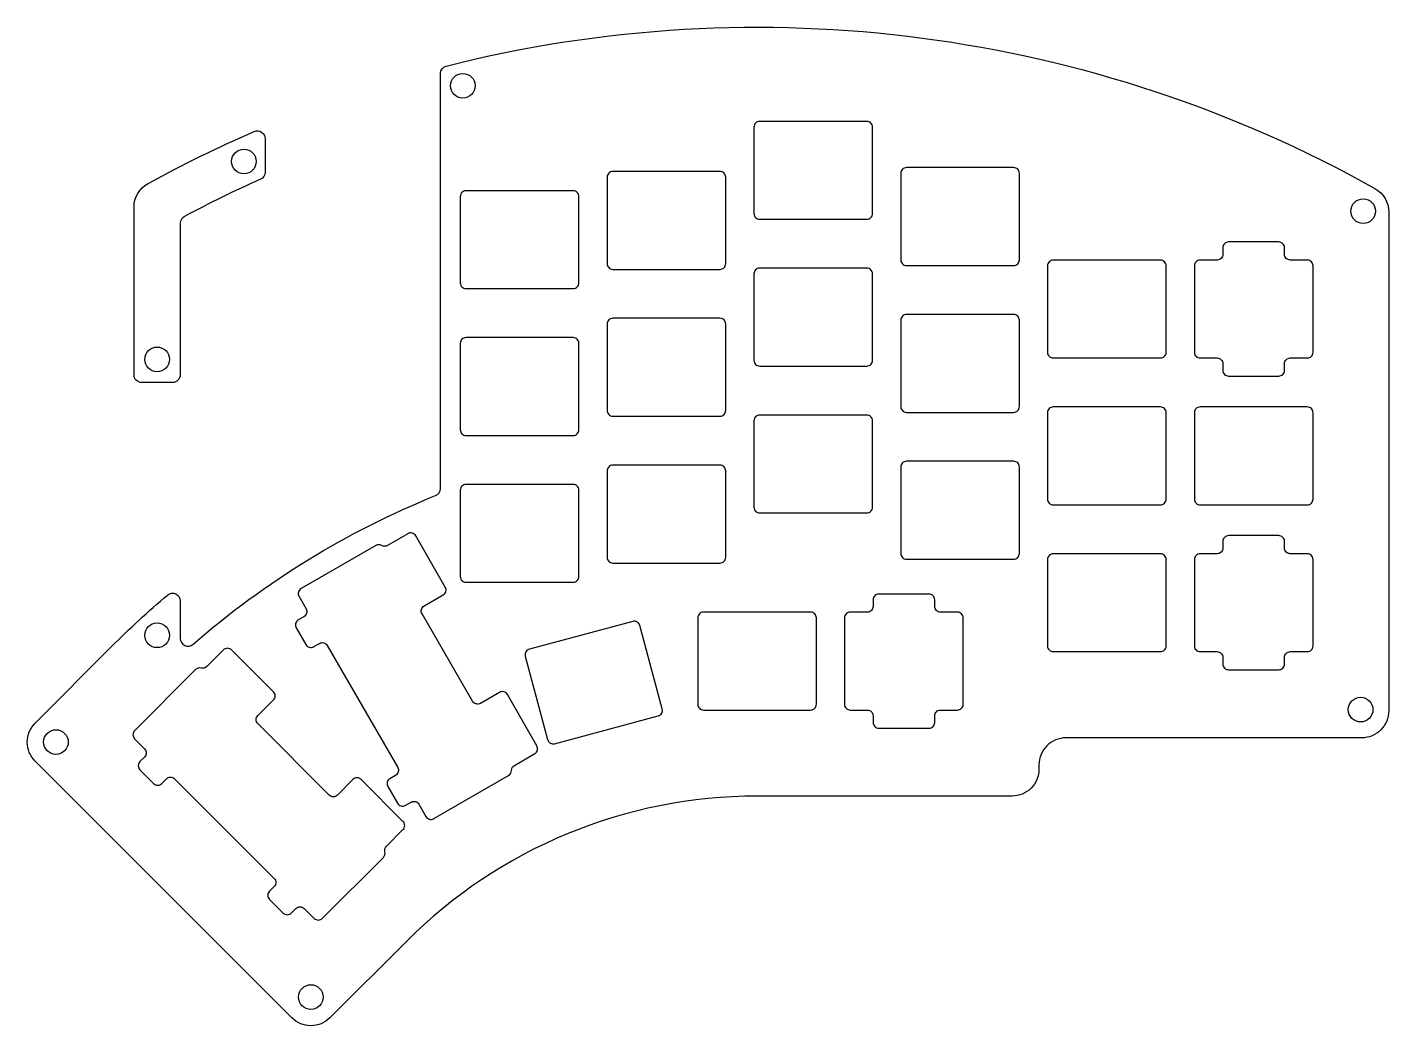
# Model space of a CAD drawing. Header units: millimetres. Extents: x -140 to 37, y -55 to 75.
import ezdxf

# ---------------------------------------------------------------- set-up
doc = ezdxf.new("R2010")
doc.units = ezdxf.units.MM
doc.layers.get('0').update_dxf_attribs({"linetype": 'CONTINUOUS'})

msp = doc.modelspace()

# ---------------------------------------------------------------- linework, layer by layer
for points in [[(-86.48, 68.66, -0.343214), (-85.72, 69.63, -0.191992), (34.78, 53.75, -0.271488), (36.57, 50.69), (36.57, -14.03, -0.414214), (33.07, -17.53), (-5.31, -17.53, 0.414214), (-8.81, -21.03), (-8.81, -21.59, -0.414214), (-12.31, -25.09), (-45.39, -25.09, 0.198912), (-90.89, -43.94), (-100.81, -53.86, -0.414214), (-105.75, -53.86), (-139.06, -20.55, -0.414214), (-139.06, -15.61), (-129.14, -5.69, -0.020862), (-121.87, 1, -0.638417), (-120.23, 0.24), (-120.23, -4.63, 0.643495), (-118.57, -5.39, -0.083373), (-87.1, 13.9, 0.305823), (-86.48, 14.83)], [(-45.8, 61.7), (-45.8, 50.5, 0.414214), (-45.05, 49.75), (-31.15, 49.75, 0.414214), (-30.4, 50.5), (-30.4, 61.7, 0.414214), (-31.15, 62.45), (-45.05, 62.45, 0.414214)], [(-109.22, 55.85, -0.29598), (-109.82, 54.94, 0.017389), (-119.69, 50.11, 0.277165), (-120.23, 49.23), (-120.23, 29.57, -0.414214), (-121.23, 28.57), (-125.23, 28.57, -0.414214), (-126.23, 29.57), (-126.23, 51.31, -0.273633), (-124.41, 54.38, -0.023403), (-110.62, 61.14, -0.539704), (-109.22, 60.22)], [(-64.85, 55.2), (-64.85, 44, 0.414214), (-64.1, 43.25), (-50.2, 43.25, 0.414214), (-49.45, 44), (-49.45, 55.2, 0.414214), (-50.2, 55.95), (-64.1, 55.95, 0.414214)], [(-26.75, 55.7), (-26.75, 44.5, 0.414214), (-26, 43.75), (-12.1, 43.75, 0.414214), (-11.35, 44.5), (-11.35, 55.7, 0.414214), (-12.1, 56.45), (-26, 56.45, 0.414214)], [(-83.9, 52.7), (-83.9, 41.5, 0.414214), (-83.15, 40.75), (-69.25, 40.75, 0.414214), (-68.5, 41.5), (-68.5, 52.7, 0.414214), (-69.25, 53.45), (-83.15, 53.45, 0.414214)], [(15.05, 45.2, -0.414214), (14.3, 44.45), (12.1, 44.45, 0.414214), (11.35, 43.7), (11.35, 32.5, 0.414214), (12.1, 31.75), (14.3, 31.75, -0.414214), (15.05, 31), (15.05, 30.15, 0.414214), (15.8, 29.4), (22.3, 29.4, 0.414214), (23.05, 30.15), (23.05, 31, -0.414214), (23.8, 31.75), (26, 31.75, 0.414214), (26.75, 32.5), (26.75, 43.7, 0.414214), (26, 44.45), (23.8, 44.45, -0.414214), (23.05, 45.2), (23.05, 46.05, 0.414214), (22.3, 46.8), (15.8, 46.8, 0.414214), (15.05, 46.05)], [(-7.7, 43.7), (-7.7, 32.5, 0.414214), (-6.95, 31.75), (6.95, 31.75, 0.414214), (7.7, 32.5), (7.7, 43.7, 0.414214), (6.95, 44.45), (-6.95, 44.45, 0.414214)], [(-45.8, 42.65), (-45.8, 31.45, 0.414214), (-45.05, 30.7), (-31.15, 30.7, 0.414214), (-30.4, 31.45), (-30.4, 42.65, 0.414214), (-31.15, 43.4), (-45.05, 43.4, 0.414214)], [(-26.75, 36.65), (-26.75, 25.45, 0.414214), (-26, 24.7), (-12.1, 24.7, 0.414214), (-11.35, 25.45), (-11.35, 36.65, 0.414214), (-12.1, 37.4), (-26, 37.4, 0.414214)], [(-64.85, 36.15), (-64.85, 24.95, 0.414214), (-64.1, 24.2), (-50.2, 24.2, 0.414214), (-49.45, 24.95), (-49.45, 36.15, 0.414214), (-50.2, 36.9), (-64.1, 36.9, 0.414214)], [(-83.9, 33.65), (-83.9, 22.45, 0.414214), (-83.15, 21.7), (-69.25, 21.7, 0.414214), (-68.5, 22.45), (-68.5, 33.65, 0.414214), (-69.25, 34.4), (-83.15, 34.4, 0.414214)], [(-7.7, 24.65), (-7.7, 13.45, 0.414214), (-6.95, 12.7), (6.95, 12.7, 0.414214), (7.7, 13.45), (7.7, 24.65, 0.414214), (6.95, 25.4), (-6.95, 25.4, 0.414214)], [(11.35, 24.65), (11.35, 13.45, 0.414214), (12.1, 12.7), (26, 12.7, 0.414214), (26.75, 13.45), (26.75, 24.65, 0.414214), (26, 25.4), (12.1, 25.4, 0.414214)], [(-45.8, 23.6), (-45.8, 12.4, 0.414214), (-45.05, 11.65), (-31.15, 11.65, 0.414214), (-30.4, 12.4), (-30.4, 23.6, 0.414214), (-31.15, 24.35), (-45.05, 24.35, 0.414214)], [(-64.85, 17.1), (-64.85, 5.9, 0.414214), (-64.1, 5.15), (-50.2, 5.15, 0.414214), (-49.45, 5.9), (-49.45, 17.1, 0.414214), (-50.2, 17.85), (-64.1, 17.85, 0.414214)], [(-26.75, 17.6), (-26.75, 6.4, 0.414214), (-26, 5.65), (-12.1, 5.65, 0.414214), (-11.35, 6.4), (-11.35, 17.6, 0.414214), (-12.1, 18.35), (-26, 18.35, 0.414214)], [(-83.9, 14.6), (-83.9, 3.4, 0.414214), (-83.15, 2.65), (-69.25, 2.65, 0.414214), (-68.5, 3.4), (-68.5, 14.6, 0.414214), (-69.25, 15.35), (-83.15, 15.35, 0.414214)], [(-93.35, 7.43, -0.267949), (-94.1, 7.43, 0.267949), (-94.85, 7.43), (-104.55, 1.83, 0.414214), (-104.82, 0.8), (-103.9, -0.79, -0.414214), (-104.18, -1.81), (-104.91, -2.24, 0.414214), (-105.19, -3.26), (-103.94, -5.43, 0.414214), (-102.91, -5.7), (-102.18, -5.28, -0.414214), (-101.15, -5.55), (-92.02, -21.38, -0.414214), (-92.29, -22.4), (-93.03, -22.83, 0.414214), (-93.3, -23.85), (-92.05, -26.02, 0.414214), (-91.03, -26.29), (-90.29, -25.87, -0.414214), (-89.27, -26.14), (-88.35, -27.73, 0.414214), (-87.32, -28.01), (-77.62, -22.41, 0.267949), (-77.25, -21.76, -0.267949), (-76.87, -21.11), (-74.23, -19.58, 0.414214), (-73.96, -18.56), (-77.79, -11.91, 0.414214), (-78.82, -11.64), (-81.29, -13.06, -0.414214), (-82.31, -12.79), (-88.86, -1.44, -0.414214), (-88.59, -0.42), (-86.12, 1.01, 0.414214), (-85.84, 2.03), (-89.68, 8.68, 0.414214), (-90.71, 8.95)], [(23.8, 6.35, -0.414214), (23.05, 7.1), (23.05, 7.95, 0.414214), (22.3, 8.7), (15.8, 8.7, 0.414214), (15.05, 7.95), (15.05, 7.1, -0.414214), (14.3, 6.35), (12.1, 6.35, 0.414214), (11.35, 5.6), (11.35, -5.6, 0.414214), (12.1, -6.35), (14.3, -6.35, -0.414214), (15.05, -7.1), (15.05, -7.95, 0.414214), (15.8, -8.7), (22.3, -8.7, 0.414214), (23.05, -7.95), (23.05, -7.1, -0.414214), (23.8, -6.35), (26, -6.35, 0.414214), (26.75, -5.6), (26.75, 5.6, 0.414214), (26, 6.35)], [(-7.7, 5.6), (-7.7, -5.6, 0.414214), (-6.95, -6.35), (6.95, -6.35, 0.414214), (7.7, -5.6), (7.7, 5.6, 0.414214), (6.95, 6.35), (-6.95, 6.35, 0.414214)], [(-21.59, -1.22, -0.414214), (-22.34, -0.47), (-22.34, 0.38, 0.414214), (-23.09, 1.13), (-29.59, 1.13, 0.414214), (-30.34, 0.38), (-30.34, -0.47, -0.414214), (-31.09, -1.22), (-33.29, -1.22, 0.414214), (-34.04, -1.97), (-34.04, -13.17, 0.414214), (-33.29, -13.92), (-31.09, -13.92, -0.414214), (-30.34, -14.67), (-30.34, -15.52, 0.414214), (-29.59, -16.27), (-23.09, -16.27, 0.414214), (-22.34, -15.52), (-22.34, -14.67, -0.414214), (-21.59, -13.92), (-19.39, -13.92, 0.414214), (-18.64, -13.17), (-18.64, -1.97, 0.414214), (-19.39, -1.22)], [(-53.09, -1.97), (-53.09, -13.17, 0.414214), (-52.34, -13.92), (-38.44, -13.92, 0.414214), (-37.69, -13.17), (-37.69, -1.97, 0.414214), (-38.44, -1.22), (-52.34, -1.22, 0.414214)], [(-75.46, -6.94), (-72.56, -17.76, 0.414214), (-71.65, -18.29), (-58.22, -14.69, 0.414214), (-57.69, -13.78), (-60.59, -2.96, 0.414214), (-61.51, -2.43), (-74.93, -6.02, 0.414214)], [(-105.22, -39.66, -0.414214), (-104.15, -39.66), (-102.86, -40.95, 0.414214), (-101.8, -40.95), (-93.88, -33.04, 0.267949), (-93.68, -32.31, -0.267949), (-93.49, -31.59), (-91.33, -29.43, 0.414214), (-91.33, -28.37), (-96.76, -22.94, 0.414214), (-97.82, -22.94), (-99.83, -24.96, -0.414214), (-100.89, -24.96), (-110.16, -15.69, -0.414214), (-110.16, -14.63), (-108.14, -12.62, 0.414214), (-108.14, -11.56), (-113.57, -6.13, 0.414214), (-114.63, -6.13), (-116.79, -8.29, -0.267949), (-117.51, -8.48, 0.267949), (-118.24, -8.68), (-126.15, -16.6, 0.414214), (-126.15, -17.66), (-124.86, -18.95, -0.414214), (-124.86, -20.02), (-125.46, -20.62, 0.414214), (-125.46, -21.68), (-123.69, -23.45, 0.414214), (-122.63, -23.45), (-122.03, -22.84, -0.414214), (-120.97, -22.84), (-108.04, -35.77, -0.414214), (-108.04, -36.83), (-108.65, -37.43, 0.414214), (-108.65, -38.49), (-106.88, -40.26, 0.414214), (-105.82, -40.26)]]:
    msp.add_lwpolyline(points, format="xyb", close=True)
for centre in [(-83.57, 67.07), (-111.97, 57.25), (33.26, 50.8), (-123.23, 31.57), (-123.23, -4.23), (32.92, -13.87), (-136.36, -18.08), (-103.28, -51.16)]:
    msp.add_circle(centre, 1.6)

doc.saveas('drawing.dxf')
